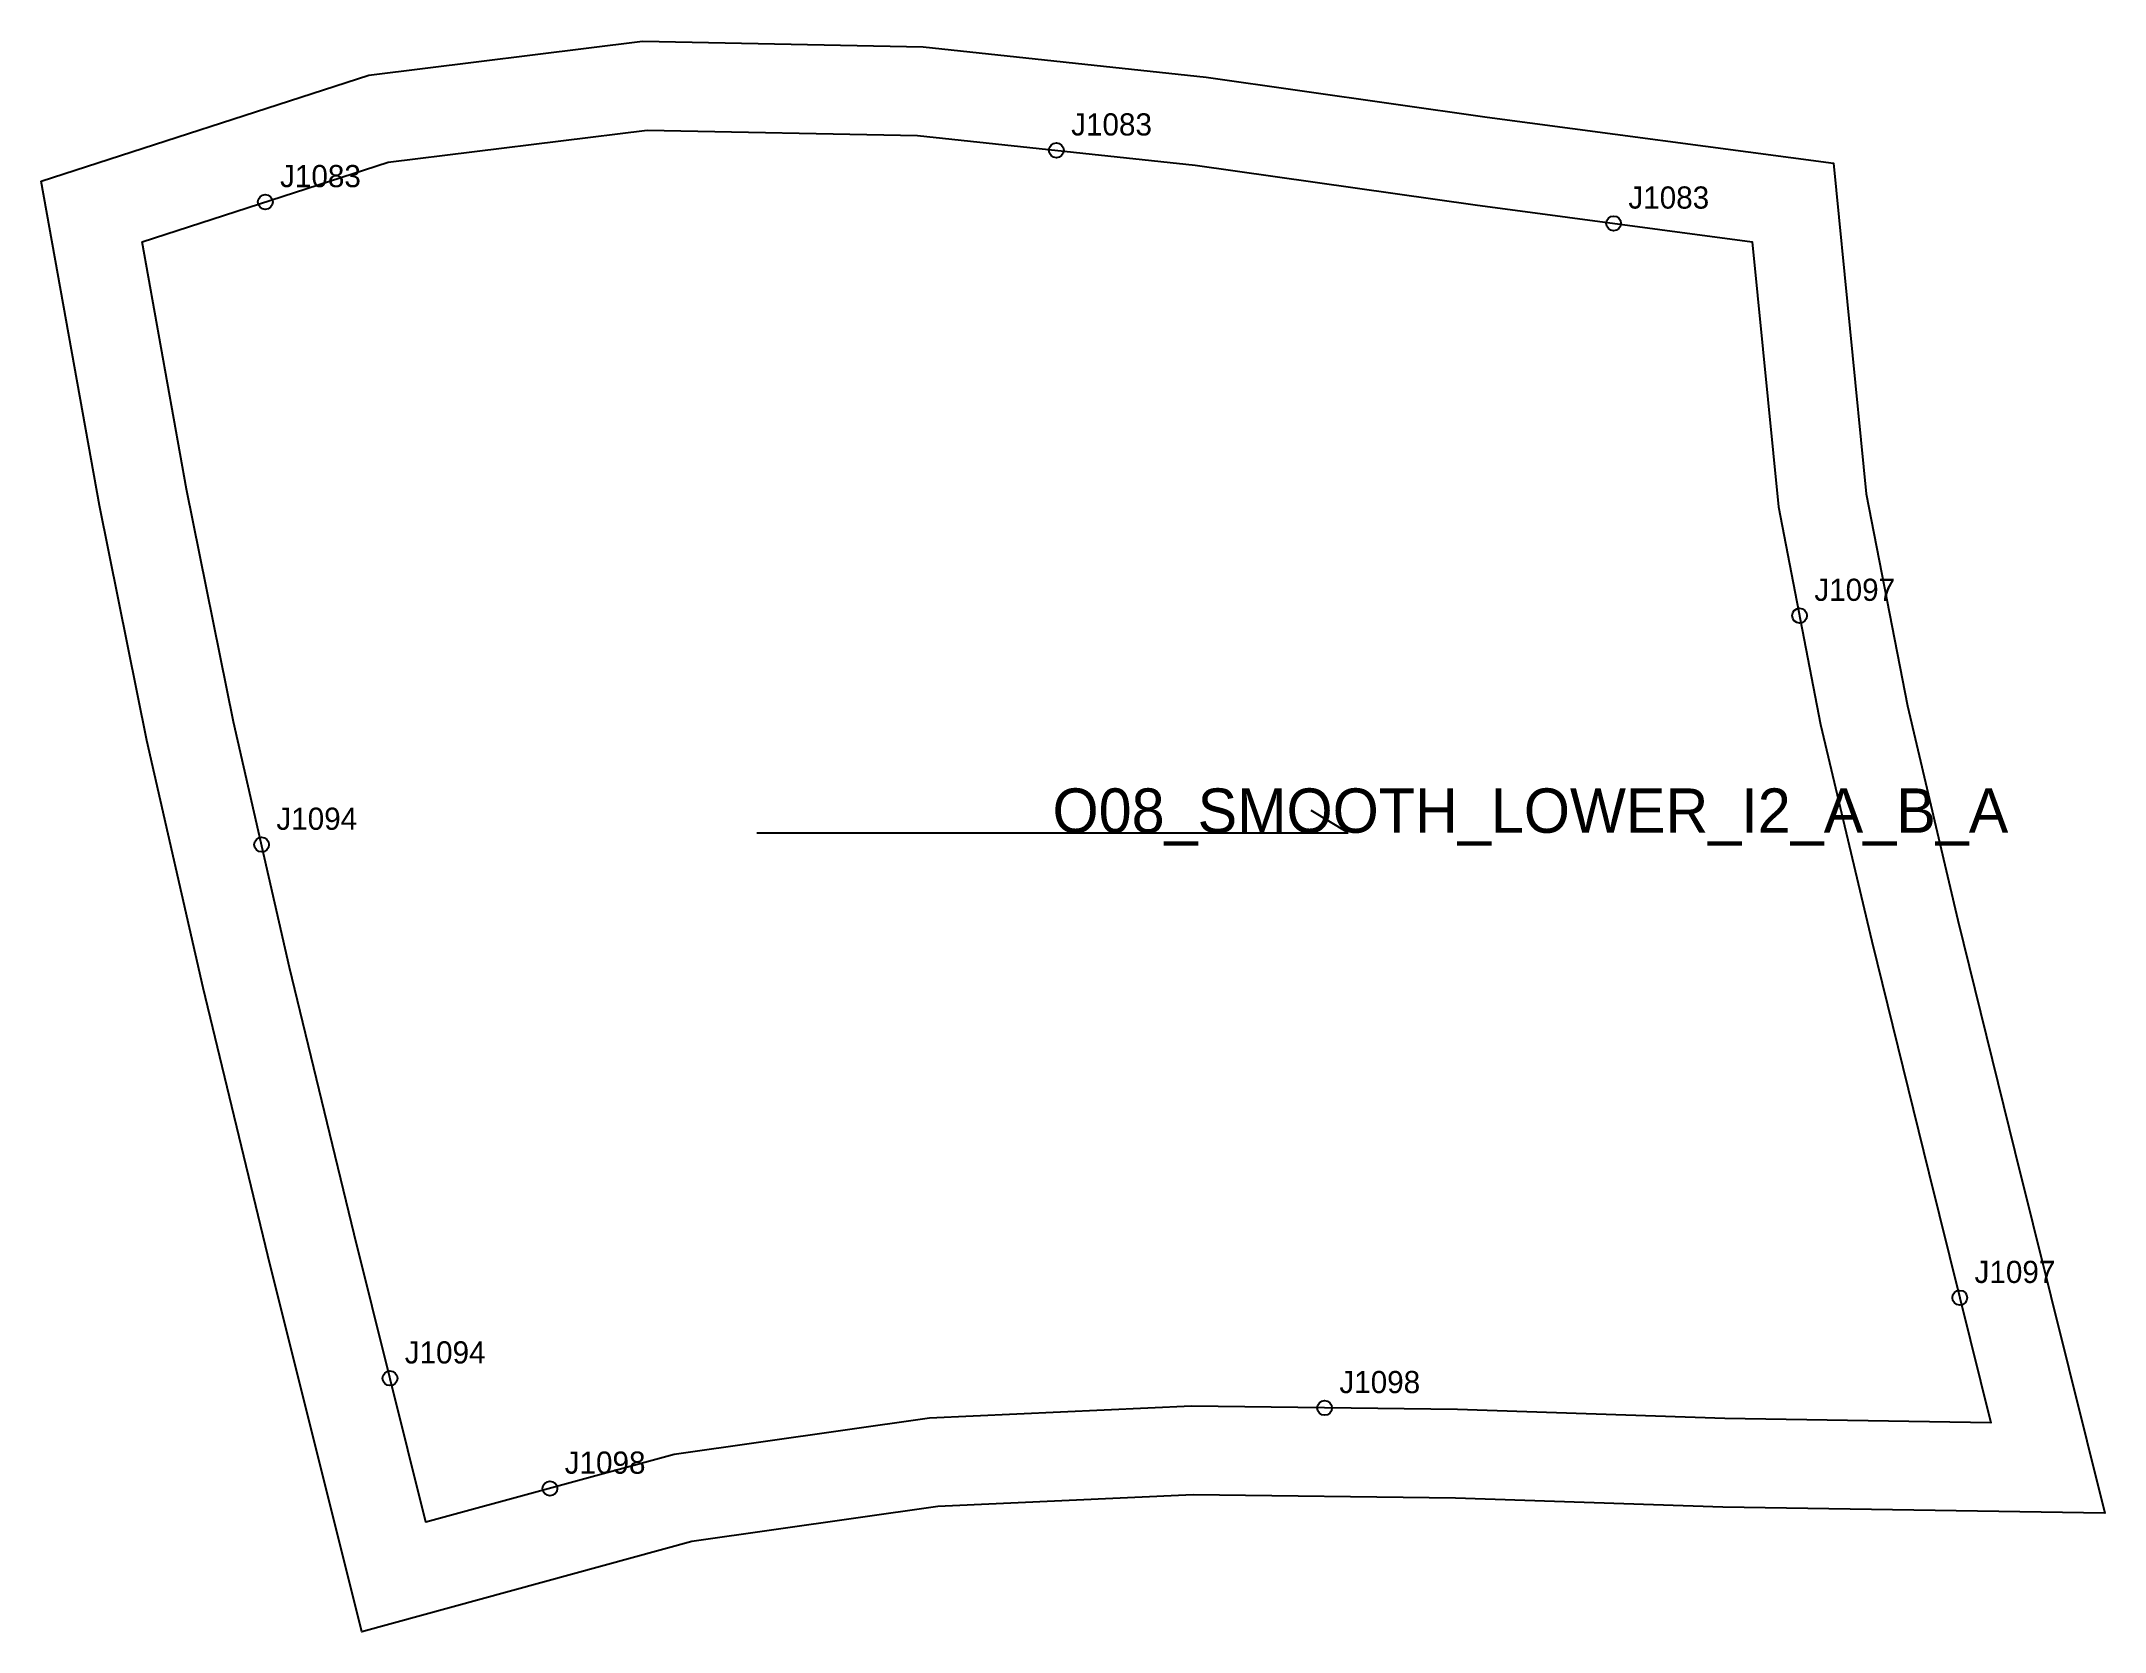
# Model space of a CAD drawing. Header units: millimetres. Extents: x -14 to 266, y -188 to 27.
import ezdxf

# ---------------------------------------------------------------- set-up
doc = ezdxf.new("R2010")
doc.units = ezdxf.units.MM
for name, color, linetype in [('CUT', 1, 'Continuous'), ('GRAIN', 3, 'Continuous'), ('LABEL', 7, 'Continuous'), ('NOTCH', 2, 'Continuous'), ('SEW', 5, 'Continuous')]:
    doc.layers.add(name, color=color, linetype=linetype)

msp = doc.modelspace()

# ---------------------------------------------------------------- linework, layer by layer
at = {"layer": 'CUT'}
msp.add_lwpolyline([(-13.66, 8.19), (30.68, 22.55), (67.68, 27.13), (105.64, 26.36), (143.95, 22.29), (181.98, 16.87), (228.8, 10.64), (233.26, -34.09), (238.82, -62.78), (245.65, -91.77), (253.36, -123.05), (265.52, -171.99), (213.83, -171.17), (177.68, -169.97), (142.17, -169.51), (107.66, -171.08), (74.38, -175.83), (29.69, -188.01), (17.01, -137.11), (8.26, -100.9), (0.63, -67.45), (-5.79, -35.69), (-13.66, 8.19)], close=True, dxfattribs=at)
at = {"layer": 'GRAIN'}
for p, q in [((163.16, -79.94), (158.16, -76.94)), ((83.16, -79.94), (163.16, -79.94))]:
    msp.add_line(p, q, dxfattribs=at)
at = {"layer": 'NOTCH'}
for centre in [(123.68, 12.38), (16.65, 5.39), (199.07, 2.49), (224.23, -50.57), (16.15, -81.54), (245.91, -142.84), (33.52, -153.73), (159.97, -157.74), (55.16, -168.64)]:
    msp.add_circle(centre, 1, dxfattribs=at)
at = {"layer": 'SEW'}
msp.add_lwpolyline([(0, 0), (33.29, 10.78), (68.3, 15.11), (104.89, 14.37), (142.47, 10.38), (180.34, 4.99), (217.8, 0), (221.38, -35.83), (227.08, -65.3), (233.99, -94.58), (241.71, -125.94), (250.11, -159.74), (214.12, -159.18), (177.96, -157.97), (141.98, -157.51), (106.53, -159.12), (71.95, -164.06), (38.37, -173.21), (28.66, -134.25), (19.94, -98.16), (12.36, -64.92), (6, -33.45)], close=True, dxfattribs=at)

# ---------------------------------------------------------------- texts
at = {"layer": 'LABEL'}
for s, height, p in [('J1083', 3, (125.68, 14.38)), ('J1083', 3, (18.65, 7.39)), ('J1083', 3, (201.07, 4.49)), ('J1097', 3, (226.23, -48.57)), ('O08_SMOOTH_LOWER_I2_A_B_A', 6, (123.16, -79.94)), ('J1094', 3, (18.15, -79.54)), ('J1097', 3, (247.91, -140.84)), ('J1094', 3, (35.52, -151.73)), ('J1098', 3, (161.97, -155.74)), ('J1098', 3, (57.16, -166.64))]:
    msp.add_text(s, height=height, dxfattribs=at).set_placement(p)

doc.saveas('drawing.dxf')
